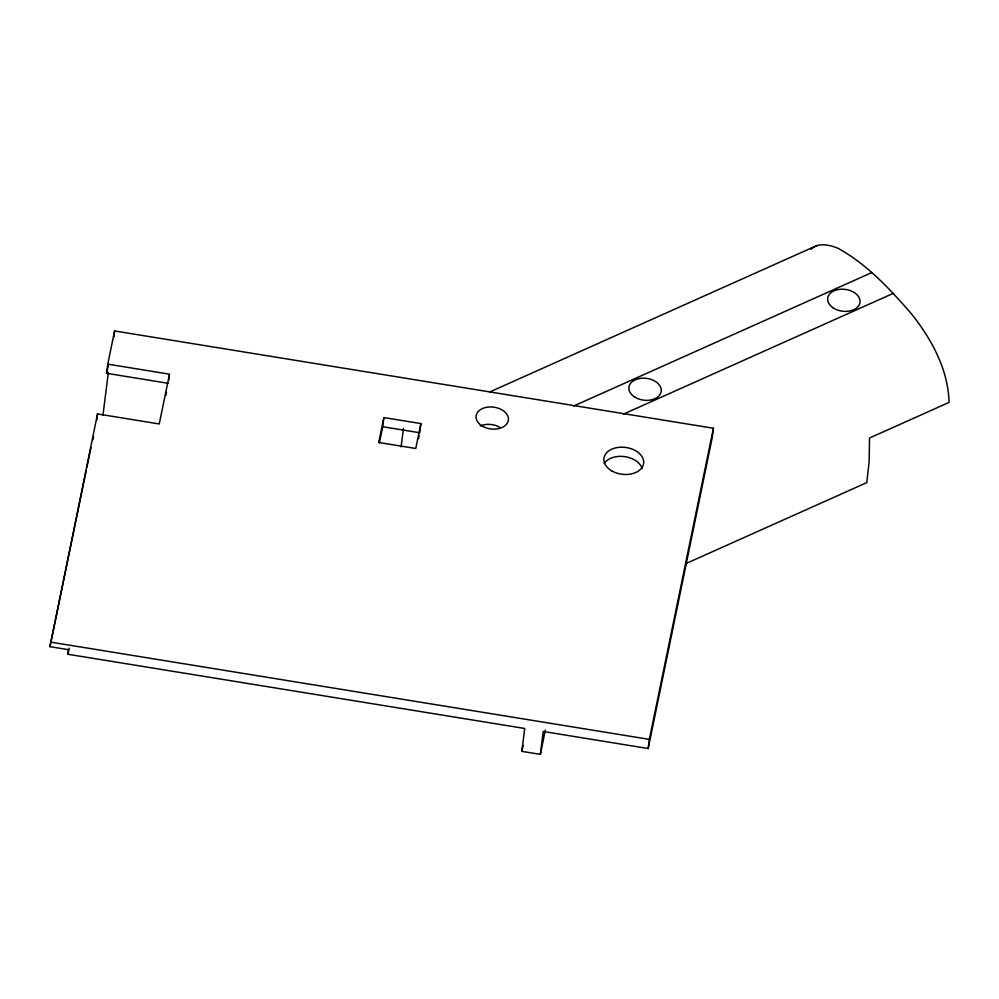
<?xml version="1.0" encoding="UTF-8"?>
<svg xmlns="http://www.w3.org/2000/svg" width="999" height="999" viewBox="0 0 999 999"><rect width="100%" height="100%" fill="white"/><g stroke="black" fill="none" stroke-linecap="round" stroke-linejoin="round"><path stroke-width="1.5" d="M545.367 730.057L540.359 754.37L521.828 751.36L524.725 728.471L67.895 654.258L68.469 649.675L49.95 646.665L97.515 413.923L159.241 423.963L169.493 374.175L107.767 364.148L106.606 373.301L168.344 383.329M96.741 420.03L97.515 413.923M102.972 415.134L108.367 372.402M113.811 337.15L114.598 330.956L713.423 428.246L712.262 437.4L648.189 748.526L543.244 731.48L540.359 754.37M168.731 380.282L169.306 375.699M382.704 426.735L383.853 417.582L420.904 423.588L419.742 432.754L382.704 426.735L379.383 442.844M401.099 446.965L403.434 428.446M648.189 748.526L649.35 739.372L713.423 428.246M107.767 364.148L114.598 330.956M49.95 646.665L86.264 470.342M86.888 467.307L90.959 447.54M92.932 439.672L93.556 436.663M106.606 373.301L108.441 364.41M67.895 654.258L69.143 648.176M165.859 395.404L166.471 392.382M383.853 417.582L378.733 442.47L415.771 448.489L420.904 423.588M418.531 438.611L419.143 435.676M521.828 751.36L523.089 745.279M811.063 249.375C818.231 241.995 829.782 244.905 838.161 248.364C867.057 264.31 889.834 289.036 911.3 313.661C931.443 338.986 948.263 369.33 949.05 402.422L869.542 437.999L869.118 461.913L866.795 482.617L685.988 563.536M489.885 391.908L816.945 245.517M573.638 406.044L871.865 272.552M623.451 414.123L893.331 293.344M50.524 642.095L649.35 739.372M604.233 463.461A20.03 13.536 7.2 0 1 624.487 456.593A20.03 13.536 7.2 0 1 642.107 468.481M480.244 425.961A16.271 10.989 7.2 0 1 499.975 427.397M611.525 470.729A20.03 13.536 7.2 0 0 643.518 464.048A20.03 13.536 7.2 0 0 616.258 447.739A20.03 13.536 7.2 0 0 611.525 470.729M482.28 426.073A16.271 10.989 7.2 0 0 508.279 420.641A16.271 10.989 7.2 0 0 486.126 407.392A16.271 10.989 7.2 0 0 482.28 426.073M635.114 397.302A16.271 10.989 7.2 0 0 661.113 391.87A16.271 10.989 7.2 0 0 638.96 378.621A16.271 10.989 7.2 0 0 635.114 397.302M833.079 307.817A16.271 10.989 7.2 0 0 859.714 303.596A16.271 10.989 7.2 0 0 838.723 289.473A16.271 10.989 7.2 0 0 833.079 307.817"/></g></svg>
